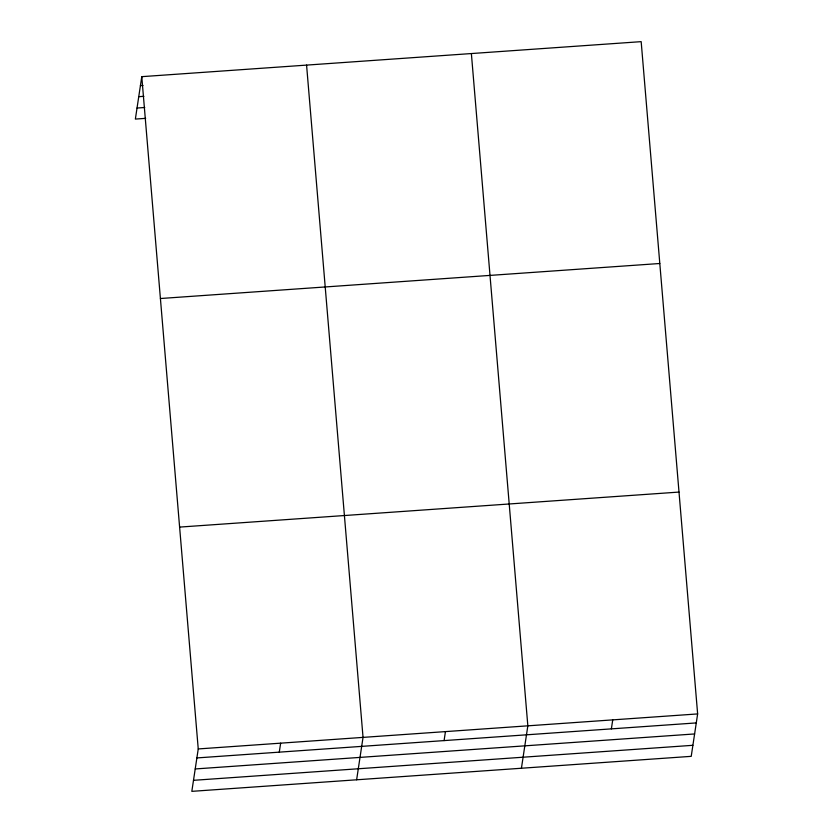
<?xml version="1.0" encoding="UTF-8"?>
<svg xmlns="http://www.w3.org/2000/svg" width="833" height="833" viewBox="0 0 833 833"><rect width="100%" height="100%" fill="white"/><g stroke="black" fill="none" stroke-linecap="round" stroke-linejoin="round"><path stroke-width="1.25" d="M141.777 76.657L198.244 748.94L191.829 791.35L691.223 756.343L697.638 713.923L641.171 41.65L141.777 76.657L135.363 119.077L145.671 118.348M279.284 752.147L280.648 743.161M356.628 779.792L363.042 737.382L306.575 65.109M444.083 740.599L445.447 731.603M521.427 768.245L527.841 725.835L471.374 53.551M611.38 728.865L612.734 719.879M140.423 85.653L142.995 85.466M138.757 96.68L143.901 96.316M137.039 108.04L144.765 107.499M160.415 298.516L659.798 263.499M179.616 527.091L678.999 492.074M198.244 748.94L697.638 713.923M196.89 757.926L696.273 722.919M195.214 768.953L694.607 733.946M193.495 780.323L692.889 745.306"/></g></svg>
